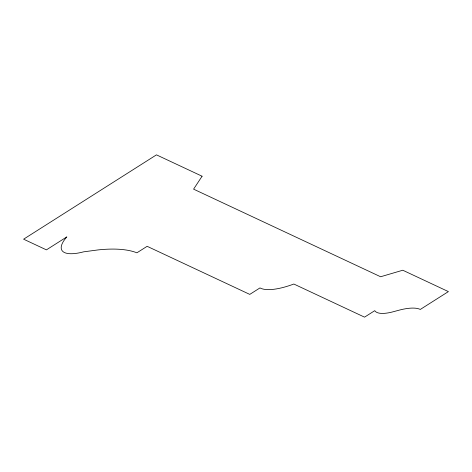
<?xml version="1.0" encoding="UTF-8"?>
<svg xmlns="http://www.w3.org/2000/svg" width="472" height="472" viewBox="0 0 472 472"><rect width="100%" height="100%" fill="white"/><g stroke="black" fill="none" stroke-linecap="round" stroke-linejoin="round"><path stroke-width="0.71" d="M202.081 176.215L193.591 189.154L380.615 276.757L402.787 270.232L448.4 291.602L420.292 309.443A46.94 15.594 -27.6 0 0 398.262 310.399L393.217 311.756A35.754 11.877 -27.6 0 1 374.762 310.664L364.543 317.149L293.844 284.032A50.976 16.933 -27.6 0 1 259.989 287.908L249.771 294.392L147.14 246.313L136.915 252.803A168.947 56.115 -27.6 0 0 98.058 249.918L83.615 251.836A42.557 14.136 -27.6 0 1 66.847 236.891L46.409 249.865L23.6 239.186L156.468 154.851L202.081 176.215"/></g></svg>
